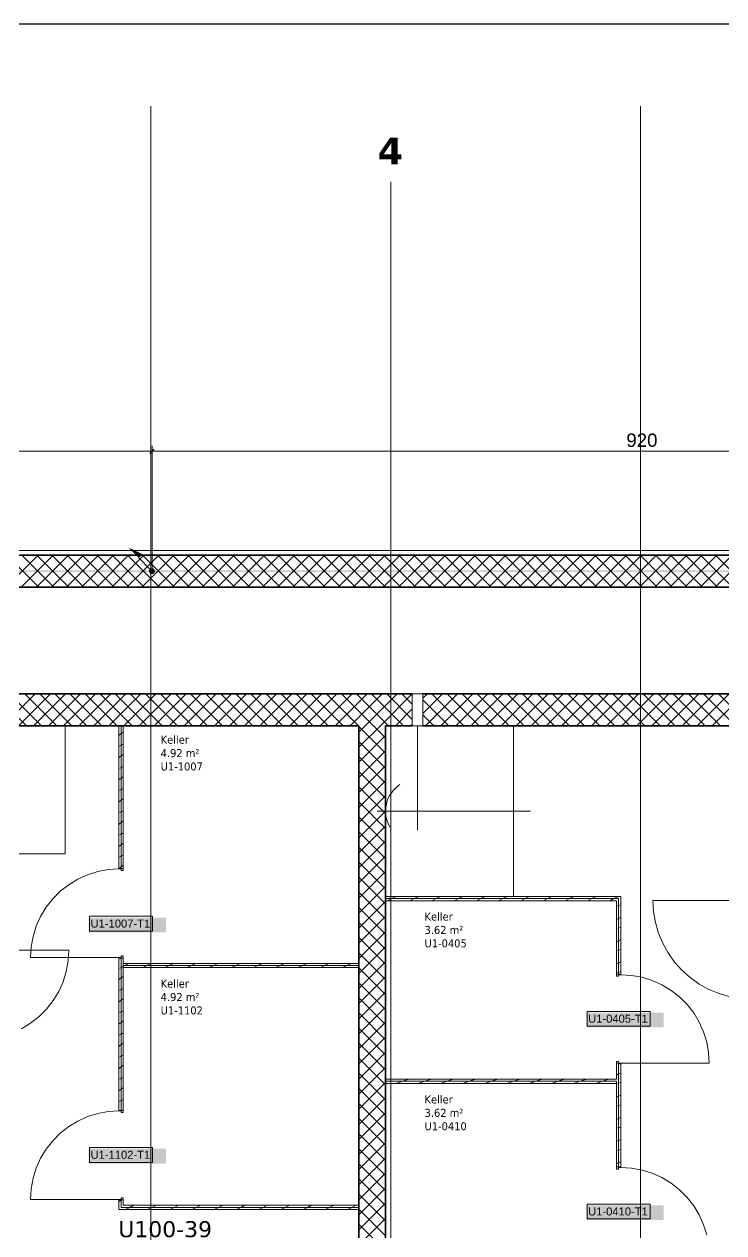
# Model space of a CAD drawing. Extents: x -1132 to 613, y -233 to 616.
# Drawn here: x -927.4 to -796.2, y 388.9 to 615.5 of the extents above; entities that cross this region are included whole.
import ezdxf
from ezdxf.lldxf.tags import DXFTag

# ---------------------------------------------------------------- set-up
doc = ezdxf.new("R2010")
doc.units = 0
doc.layers.get('0').update_dxf_attribs({"lineweight": 13})
for name, color, linetype, lineweight in [('A-AREA-____-IDEN', 7, 'Continuous', 5), ('A-DETL-____-HDLN', 7, '_Verdeckte Linien_', 9), ('A-DETL-GENF-HDLN', 7, '_Verdeckte Linien_', 9), ('A-DOOR-____-IDEN', 7, 'Continuous', 5), ('A-DOOR-FRAM-MCUT', 7, 'Continuous', 9), ('A-DOOR-OPNG-OTLN', 7, 'Continuous', 9), ('A-WALL-____-MCUT', 7, 'Continuous', 35), ('A-WALL-____-PATT', 7, 'Continuous', 35), ('A-WALL-FNSH-MCUT', 7, 'Continuous', 35), ('M-HVAC-DUCT-OTLN', 7, 'Continuous', 9), ('Q-SPCQ-____-HDLN', 7, '_Verdeckte Linien_', 9), ('S-GRID-____-OTLN', 7, 'Continuous', 5)]:
    doc.layers.add(name, color=color, linetype=linetype, lineweight=lineweight)
for name, color, linetype, lineweight, true_color in [('A-DETL-____-OTLN', 5, 'Continuous', 9, 0x0000ff), ('EL01_VVV_Mass Blitzschutz', 3, 'Continuous', 13, 0x00ff00), ('EL01_WAN_Leitung_Potentialausgleich', 1, 'fein_strichliert', 13, 0xff0000), ('S-GRID-____-IDEN', 7, 'Continuous', 9, 0x5555aa)]:
    doc.layers.add(name, color=color, linetype=linetype, lineweight=lineweight, true_color=true_color)
doc.styles.get("Standard").update_dxf_attribs({"font": 'arial.ttf'})
tags = doc.linetypes.add('_Rasterlinie_', pattern=[0.375, 0.2, -0.05, 0.075, -0.05]).pattern_tags.tags
tags[10:11] = [DXFTag(74, 4), DXFTag(75, 0), DXFTag(340, '0'), DXFTag(46, 1.0), DXFTag(50, 0.0), DXFTag(44, 0.0), DXFTag(45, 0.0)]
tags[8:9] = [DXFTag(74, 4), DXFTag(75, 0), DXFTag(340, '0'), DXFTag(46, 1.0), DXFTag(50, 0.0), DXFTag(44, 0.0), DXFTag(45, 0.0)]
tags[6:7] = [DXFTag(74, 4), DXFTag(75, 0), DXFTag(340, '0'), DXFTag(46, 1.0), DXFTag(50, 0.0), DXFTag(44, 0.0), DXFTag(45, 0.0)]
tags[4:5] = [DXFTag(74, 4), DXFTag(75, 0), DXFTag(340, '0'), DXFTag(46, 1.0), DXFTag(50, 0.0), DXFTag(44, 0.0), DXFTag(45, 0.0)]
tags = doc.linetypes.add('_Strichliert - Fein_', pattern=[0.15, 0.1, -0.05]).pattern_tags.tags
tags[6:7] = [DXFTag(74, 4), DXFTag(75, 0), DXFTag(340, '0'), DXFTag(46, 1.0), DXFTag(50, 0.0), DXFTag(44, 0.0), DXFTag(45, 0.0)]
tags[4:5] = [DXFTag(74, 4), DXFTag(75, 0), DXFTag(340, '0'), DXFTag(46, 1.0), DXFTag(50, 0.0), DXFTag(44, 0.0), DXFTag(45, 0.0)]
tags = doc.linetypes.add('_Strichpunkt - Fein_', pattern=[0.2, 0.1, -0.05, 0, -0.05]).pattern_tags.tags
tags[10:11] = [DXFTag(74, 4), DXFTag(75, 0), DXFTag(340, '0'), DXFTag(46, 1.0), DXFTag(50, 0.0), DXFTag(44, 0.0), DXFTag(45, 0.0)]
tags[8:9] = [DXFTag(74, 4), DXFTag(75, 0), DXFTag(340, '0'), DXFTag(46, 1.0), DXFTag(50, 0.0), DXFTag(44, 0.0), DXFTag(45, 0.0)]
tags[6:7] = [DXFTag(74, 4), DXFTag(75, 0), DXFTag(340, '0'), DXFTag(46, 1.0), DXFTag(50, 0.0), DXFTag(44, 0.0), DXFTag(45, 0.0)]
tags[4:5] = [DXFTag(74, 4), DXFTag(75, 0), DXFTag(340, '0'), DXFTag(46, 1.0), DXFTag(50, 0.0), DXFTag(44, 0.0), DXFTag(45, 0.0)]
tags = doc.linetypes.add('_Verdeckte Linien_', pattern=[0.15, 0.1, -0.05]).pattern_tags.tags
tags[6:7] = [DXFTag(74, 4), DXFTag(75, 0), DXFTag(340, '0'), DXFTag(46, 1.0), DXFTag(50, 0.0), DXFTag(44, 0.0), DXFTag(45, 0.0)]
tags[4:5] = [DXFTag(74, 4), DXFTag(75, 0), DXFTag(340, '0'), DXFTag(46, 1.0), DXFTag(50, 0.0), DXFTag(44, 0.0), DXFTag(45, 0.0)]
tags = doc.linetypes.add('fein_strichliert', pattern=[4, 1, -2, 1]).pattern_tags.tags
tags[8:9] = [DXFTag(74, 4), DXFTag(75, 0), DXFTag(340, '0'), DXFTag(46, 0.0), DXFTag(50, 0.0), DXFTag(44, 0.0), DXFTag(45, 0.0)]
tags[6:7] = [DXFTag(74, 4), DXFTag(75, 0), DXFTag(340, '0'), DXFTag(46, 0.0), DXFTag(50, 0.0), DXFTag(44, 0.0), DXFTag(45, 0.0)]
tags[4:5] = [DXFTag(74, 4), DXFTag(75, 0), DXFTag(340, '0'), DXFTag(46, 0.0), DXFTag(50, 0.0), DXFTag(44, 0.0), DXFTag(45, 0.0)]

# ---------------------------------------------------------------- blocks, each defined once
blk = doc.blocks.new('Referenz-A0UJ2EK7XE', base_point=(-1124.08, -162.87))
at = {"layer": 'A-DETL-____-HDLN', "color": 0, "linetype": '_Verdeckte Linien_', "ltscale": 0.13}
for p, q in [((-854.61, 489.98), (-854.61, 483.98)), ((-852.61, 483.98), (-852.61, 489.98))]:
    blk.add_line(p, q, dxfattribs=at)
at = {"layer": 'A-DETL-____-OTLN', "color": 0, "linetype": '_Strichliert - Fein_', "ltscale": 0.13}
blk.add_line((64.01, 516.86), (-1115.8, 516.86), dxfattribs=at)
at = {"layer": 'A-DETL-GENF-HDLN', "color": 0, "linetype": '_Verdeckte Linien_', "ltscale": 0.13}
for p, q in [((-932.71, 483.98), (-919.71, 483.98)), ((-919.71, 483.98), (-919.71, 459.98)), ((-835.61, 483.98), (-859.61, 483.98)), ((-859.61, 483.98), (-859.61, 472.98)), ((-853.61, 464.38), (-853.61, 483.98)), ((-835.61, 451.98), (-835.61, 483.98)), ((-858.53, 471.41), (-858.92, 470.76)), ((-858.06, 472), (-858.53, 471.41)), ((-857.52, 472.52), (-858.06, 472)), ((-856.92, 472.98), (-857.52, 472.52)), ((-859.45, 469.35), (-859.57, 468.61)), ((-859.23, 470.07), (-859.45, 469.35)), ((-858.92, 470.76), (-859.23, 470.07)), ((-861.21, 467.98), (-832.41, 467.98)), ((-859.57, 468.61), (-859.6, 467.85)), ((-859.6, 467.85), (-859.54, 467.1)), ((-859.54, 467.1), (-859.39, 466.37)), ((-859.61, 464.98), (-859.61, 451.98)), ((-859.39, 466.37), (-859.14, 465.65)), ((-859.14, 465.65), (-858.8, 464.98)), ((-919.71, 459.98), (-951.71, 459.98)), ((-859.61, 451.98), (-835.61, 451.98))]:
    blk.add_line(p, q, dxfattribs=at)
at = {"layer": 'A-DOOR-____-IDEN', "color": 0, "linetype": 'Continuous', "ltscale": 0.13}
for p, q in [((-915.13, 448.26), (-903.29, 448.26)), ((-915.13, 445.48), (-915.13, 448.26)), ((-903.29, 448.26), (-903.29, 445.48)), ((-903.29, 445.48), (-915.13, 445.48)), ((-821.83, 430.44), (-809.99, 430.44)), ((-821.83, 427.66), (-821.83, 430.44)), ((-809.99, 430.44), (-809.99, 427.66)), ((-809.99, 427.66), (-821.83, 427.66)), ((-915.13, 404.91), (-903.29, 404.91)), ((-915.13, 402.13), (-915.13, 404.91)), ((-903.29, 404.91), (-903.29, 402.13)), ((-903.29, 402.13), (-915.13, 402.13)), ((-821.83, 394.29), (-809.99, 394.29)), ((-821.83, 391.51), (-821.83, 394.29)), ((-809.99, 394.29), (-809.99, 391.51)), ((-809.99, 391.51), (-821.83, 391.51))]:
    blk.add_line(p, q, dxfattribs=at)
at = {"layer": 'A-DOOR-____-IDEN', "color": 7, "linetype": 'Continuous', "ltscale": 0.13, "true_color": 0xffffff}
for points in [[(-915.3, 445.26), (-900.76, 445.26), (-915.3, 448.02)], [(-900.76, 445.26), (-915.3, 448.02), (-900.76, 448.02)], [(-822, 427.44), (-807.46, 427.44), (-822, 430.2)], [(-807.46, 427.44), (-822, 430.2), (-807.46, 430.2)], [(-915.3, 401.91), (-900.76, 401.91), (-915.3, 404.67)], [(-900.76, 401.91), (-915.3, 404.67), (-900.76, 404.67)], [(-822, 391.29), (-807.46, 391.29), (-822, 394.05)], [(-807.46, 391.29), (-822, 394.05), (-807.46, 394.05)]]:
    blk.add_solid(points, dxfattribs=at)
at = {"layer": 'A-DOOR-FRAM-MCUT', "color": 0, "linetype": 'Continuous', "ltscale": 0.13}
for p, q in [((-909.61, 457.23), (-908.81, 457.23)), ((-909.61, 457.13), (-909.61, 457.23)), ((-909.21, 457.13), (-909.61, 457.13)), ((-909.21, 456.83), (-909.21, 457.13)), ((-908.81, 456.83), (-909.21, 456.83)), ((-908.81, 457.23), (-908.81, 456.83)), ((-909.61, 440.53), (-909.21, 440.53)), ((-909.61, 440.43), (-909.61, 440.53)), ((-908.81, 440.43), (-909.61, 440.43)), ((-909.21, 440.83), (-908.81, 440.83)), ((-909.21, 440.53), (-909.21, 440.83)), ((-908.81, 440.83), (-908.81, 440.43)), ((-815.51, 437.41), (-816.31, 437.41)), ((-816.31, 437.41), (-816.31, 437.01)), ((-815.51, 437.31), (-815.51, 437.41)), ((-816.31, 437.01), (-815.91, 437.01)), ((-815.91, 437.01), (-815.91, 437.31)), ((-815.91, 437.31), (-815.51, 437.31)), ((-815.91, 421.01), (-816.31, 421.01)), ((-816.31, 421.01), (-816.31, 420.61)), ((-816.31, 420.61), (-815.51, 420.61)), ((-815.91, 420.71), (-815.91, 421.01)), ((-815.51, 420.71), (-815.91, 420.71)), ((-815.51, 420.61), (-815.51, 420.71)), ((-909.61, 411.88), (-908.81, 411.88)), ((-909.61, 411.78), (-909.61, 411.88)), ((-909.21, 411.78), (-909.61, 411.78)), ((-909.21, 411.48), (-909.21, 411.78)), ((-908.81, 411.48), (-909.21, 411.48)), ((-908.81, 411.88), (-908.81, 411.48)), ((-815.51, 401.26), (-816.31, 401.26)), ((-816.31, 401.26), (-816.31, 400.86)), ((-815.91, 400.86), (-815.91, 401.16)), ((-815.91, 401.16), (-815.51, 401.16)), ((-815.51, 401.16), (-815.51, 401.26)), ((-816.31, 400.86), (-815.91, 400.86)), ((-909.61, 395.18), (-909.21, 395.18)), ((-909.61, 395.08), (-909.61, 395.18)), ((-908.81, 395.08), (-909.61, 395.08)), ((-909.21, 395.48), (-908.81, 395.48)), ((-909.21, 395.18), (-909.21, 395.48)), ((-908.81, 395.48), (-908.81, 395.08))]:
    blk.add_line(p, q, dxfattribs=at)
at = {"layer": 'A-DOOR-OPNG-OTLN', "color": 0, "linetype": 'Continuous', "ltscale": 0.13}
for p, q in [((-915.49, 456.05), (-917.32, 455.23)), ((-913.58, 456.65), (-915.49, 456.05)), ((-911.61, 457.01), (-913.58, 456.65)), ((-909.61, 457.13), (-911.61, 457.01)), ((-919.04, 454.19), (-920.61, 452.95)), ((-917.32, 455.23), (-919.04, 454.19)), ((-922.03, 451.54), (-923.27, 449.96)), ((-920.61, 452.95), (-922.03, 451.54)), ((-809.47, 451.24), (-809.35, 449.16)), ((-809.47, 451.24), (-790.95, 451.24)), ((-923.27, 449.96), (-924.3, 448.24)), ((-809.35, 449.16), (-809, 447.12)), ((-924.3, 448.24), (-925.13, 446.41)), ((-809, 447.12), (-808.43, 445.12)), ((-925.72, 444.5), (-926.09, 442.53)), ((-925.13, 446.41), (-925.72, 444.5)), ((-808.43, 445.12), (-807.63, 443.2)), ((-926.09, 442.53), (-926.21, 440.53)), ((-807.63, 443.2), (-806.63, 441.39)), ((-935.61, 441.88), (-919.01, 441.88)), ((-909.61, 440.53), (-926.21, 440.53)), ((-919.49, 437.91), (-919.13, 439.88)), ((-919.13, 439.88), (-919.01, 441.88)), ((-806.63, 441.39), (-805.43, 439.69)), ((-805.43, 439.69), (-804.04, 438.14)), ((-920.08, 435.99), (-919.49, 437.91)), ((-804.04, 438.14), (-802.49, 436.76)), ((-920.91, 434.16), (-920.08, 435.99)), ((-813.51, 437.19), (-815.51, 437.31)), ((-811.53, 436.82), (-813.51, 437.19)), ((-809.62, 436.23), (-811.53, 436.82)), ((-807.79, 435.41), (-809.62, 436.23)), ((-806.08, 434.37), (-807.79, 435.41)), ((-802.49, 436.76), (-800.8, 435.56)), ((-800.8, 435.56), (-798.98, 434.55)), ((-921.94, 432.45), (-920.91, 434.16)), ((-804.5, 433.13), (-806.08, 434.37)), ((-803.08, 431.71), (-804.5, 433.13)), ((-798.98, 434.55), (-797.06, 433.76)), ((-797.06, 433.76), (-795.07, 433.18)), ((-924.6, 429.45), (-923.18, 430.87)), ((-923.18, 430.87), (-921.94, 432.45)), ((-801.84, 430.14), (-803.08, 431.71)), ((-926.18, 428.22), (-924.6, 429.45)), ((-800.81, 428.42), (-801.84, 430.14)), ((-799.98, 426.59), (-800.81, 428.42)), ((-927.89, 427.18), (-926.18, 428.22)), ((-799.39, 424.68), (-799.98, 426.59)), ((-799.03, 422.71), (-799.39, 424.68)), ((-798.91, 420.71), (-799.03, 422.71)), ((-815.51, 420.71), (-798.91, 420.71)), ((-915.49, 410.7), (-917.32, 409.88)), ((-913.58, 411.3), (-915.49, 410.7)), ((-911.61, 411.66), (-913.58, 411.3)), ((-909.61, 411.78), (-911.61, 411.66)), ((-919.04, 408.84), (-920.61, 407.6)), ((-917.32, 409.88), (-919.04, 408.84)), ((-922.03, 406.19), (-923.27, 404.61)), ((-920.61, 407.6), (-922.03, 406.19)), ((-923.27, 404.61), (-924.3, 402.89)), ((-924.3, 402.89), (-925.13, 401.06)), ((-813.51, 401.04), (-815.51, 401.16)), ((-925.72, 399.15), (-926.09, 397.18)), ((-925.13, 401.06), (-925.72, 399.15)), ((-811.53, 400.67), (-813.51, 401.04)), ((-809.62, 400.08), (-811.53, 400.67)), ((-807.79, 399.26), (-809.62, 400.08)), ((-806.08, 398.22), (-807.79, 399.26)), ((-926.09, 397.18), (-926.21, 395.18)), ((-804.5, 396.98), (-806.08, 398.22)), ((-803.08, 395.56), (-804.5, 396.98)), ((-909.61, 395.18), (-926.21, 395.18)), ((-801.84, 393.99), (-803.08, 395.56)), ((-800.81, 392.27), (-801.84, 393.99)), ((-799.98, 390.44), (-800.81, 392.27)), ((-799.39, 388.53), (-799.98, 390.44))]:
    blk.add_line(p, q, dxfattribs=at)
at = {"layer": 'A-WALL-____-MCUT', "color": 0, "linetype": 'Continuous', "ltscale": 0.35}
for p, q in [((51.19, 515.98), (-1115.8, 515.98)), ((-1115.8, 509.98), (-789.51, 509.98)), ((-854.61, 489.98), (-1115.8, 489.98)), ((-789.51, 489.98), (-852.61, 489.98)), ((-864.61, 483.98), (-951.71, 483.98)), ((-864.61, 483.98), (-864.61, 393.68)), ((-859.61, 379.08), (-859.61, 483.98)), ((-854.61, 483.98), (-859.61, 483.98)), ((-789.51, 483.98), (-852.61, 483.98)), ((-864.61, 393.68), (-864.61, 379.08))]:
    blk.add_line(p, q, dxfattribs=at)
at = {"layer": 'A-WALL-____-MCUT', "color": 0, "linetype": 'Continuous', "lineweight": 9, "ltscale": 0.13}
for p, q in [((-909.21, 457.23), (-909.21, 483.98)), ((-859.61, 451.58), (-815.91, 451.58)), ((-815.91, 437.41), (-815.91, 451.58)), ((-909.21, 411.88), (-909.21, 440.43)), ((-908.81, 439.43), (-908.81, 439.03)), ((-864.61, 439.03), (-908.81, 439.03)), ((-815.91, 401.26), (-815.91, 420.61)), ((-859.61, 417.32), (-816.31, 417.32)), ((-816.31, 416.92), (-816.31, 417.32)), ((-909.21, 393.68), (-909.21, 395.08)), ((-864.61, 393.68), (-909.21, 393.68))]:
    blk.add_line(p, q, dxfattribs=at)
at = {"layer": 'A-WALL-____-PATT', "color": 0, "linetype": 'Continuous', "lineweight": 9, "ltscale": 0.13}
for p, q in [((-930.76, 509.98), (-924.76, 515.98)), ((-924.66, 509.98), (-930.66, 515.98)), ((-927.93, 509.98), (-921.93, 515.98)), ((-921.83, 509.98), (-927.83, 515.98)), ((-925.1, 509.98), (-919.1, 515.98)), ((-919, 509.98), (-925, 515.98)), ((-922.27, 509.98), (-916.27, 515.98)), ((-916.17, 509.98), (-922.17, 515.98)), ((-919.45, 509.98), (-913.45, 515.98)), ((-913.34, 509.98), (-919.34, 515.98)), ((-916.62, 509.98), (-910.62, 515.98)), ((-910.51, 509.98), (-916.51, 515.98)), ((-913.79, 509.98), (-907.79, 515.98)), ((-907.69, 509.98), (-913.69, 515.98)), ((-910.96, 509.98), (-904.96, 515.98)), ((-904.86, 509.98), (-910.86, 515.98)), ((-908.13, 509.98), (-902.13, 515.98)), ((-902.03, 509.98), (-908.03, 515.98)), ((-905.3, 509.98), (-899.3, 515.98)), ((-899.2, 509.98), (-905.2, 515.98)), ((-902.47, 509.98), (-896.47, 515.98)), ((-896.37, 509.98), (-902.37, 515.98)), ((-899.65, 509.98), (-893.65, 515.98)), ((-893.54, 509.98), (-899.54, 515.98)), ((-896.82, 509.98), (-890.82, 515.98)), ((-890.72, 509.98), (-896.72, 515.98)), ((-893.99, 509.98), (-887.99, 515.98)), ((-887.89, 509.98), (-893.89, 515.98)), ((-891.16, 509.98), (-885.16, 515.98)), ((-885.06, 509.98), (-891.06, 515.98)), ((-888.33, 509.98), (-882.33, 515.98)), ((-882.23, 509.98), (-888.23, 515.98)), ((-885.5, 509.98), (-879.5, 515.98)), ((-879.4, 509.98), (-885.4, 515.98)), ((-882.68, 509.98), (-876.68, 515.98)), ((-876.57, 509.98), (-882.57, 515.98)), ((-879.85, 509.98), (-873.85, 515.98)), ((-873.74, 509.98), (-879.74, 515.98)), ((-877.02, 509.98), (-871.02, 515.98)), ((-870.92, 509.98), (-876.92, 515.98)), ((-874.19, 509.98), (-868.19, 515.98)), ((-868.09, 509.98), (-874.09, 515.98)), ((-871.36, 509.98), (-865.36, 515.98)), ((-865.26, 509.98), (-871.26, 515.98)), ((-868.53, 509.98), (-862.53, 515.98)), ((-862.43, 509.98), (-868.43, 515.98)), ((-865.71, 509.98), (-859.71, 515.98)), ((-859.6, 509.98), (-865.6, 515.98)), ((-862.88, 509.98), (-856.88, 515.98)), ((-856.77, 509.98), (-862.77, 515.98)), ((-860.05, 509.98), (-854.05, 515.98)), ((-853.95, 509.98), (-859.95, 515.98)), ((-857.22, 509.98), (-851.22, 515.98)), ((-851.12, 509.98), (-857.12, 515.98)), ((-854.39, 509.98), (-848.39, 515.98)), ((-848.29, 509.98), (-854.29, 515.98)), ((-851.56, 509.98), (-845.56, 515.98)), ((-845.46, 509.98), (-851.46, 515.98)), ((-848.73, 509.98), (-842.73, 515.98)), ((-842.63, 509.98), (-848.63, 515.98)), ((-845.91, 509.98), (-839.91, 515.98)), ((-839.8, 509.98), (-845.8, 515.98)), ((-843.08, 509.98), (-837.08, 515.98)), ((-836.98, 509.98), (-842.98, 515.98)), ((-840.25, 509.98), (-834.25, 515.98)), ((-834.15, 509.98), (-840.15, 515.98)), ((-837.42, 509.98), (-831.42, 515.98)), ((-831.32, 509.98), (-837.32, 515.98)), ((-834.59, 509.98), (-828.59, 515.98)), ((-828.49, 509.98), (-834.49, 515.98)), ((-831.76, 509.98), (-825.76, 515.98)), ((-825.66, 509.98), (-831.66, 515.98)), ((-828.94, 509.98), (-822.94, 515.98)), ((-822.83, 509.98), (-828.83, 515.98)), ((-826.11, 509.98), (-820.11, 515.98)), ((-820, 509.98), (-826, 515.98)), ((-823.28, 509.98), (-817.28, 515.98)), ((-817.18, 509.98), (-823.18, 515.98)), ((-820.45, 509.98), (-814.45, 515.98)), ((-814.35, 509.98), (-820.35, 515.98)), ((-817.62, 509.98), (-811.62, 515.98)), ((-811.52, 509.98), (-817.52, 515.98)), ((-814.79, 509.98), (-808.79, 515.98)), ((-808.69, 509.98), (-814.69, 515.98)), ((-811.97, 509.98), (-805.97, 515.98)), ((-805.86, 509.98), (-811.86, 515.98)), ((-809.14, 509.98), (-803.14, 515.98)), ((-803.03, 509.98), (-809.03, 515.98)), ((-806.31, 509.98), (-800.31, 515.98)), ((-800.21, 509.98), (-806.21, 515.98)), ((-803.48, 509.98), (-797.48, 515.98)), ((-797.38, 509.98), (-803.38, 515.98)), ((-800.65, 509.98), (-794.65, 515.98)), ((-794.55, 509.98), (-800.55, 515.98)), ((-797.82, 509.98), (-791.82, 515.98)), ((-791.72, 509.98), (-797.72, 515.98)), ((-926.94, 483.98), (-932.94, 489.98)), ((-931.3, 483.98), (-925.3, 489.98)), ((-924.11, 483.98), (-930.11, 489.98)), ((-928.47, 483.98), (-922.47, 489.98)), ((-921.28, 483.98), (-927.28, 489.98)), ((-925.65, 483.98), (-919.65, 489.98)), ((-918.46, 483.98), (-924.46, 489.98)), ((-922.82, 483.98), (-916.82, 489.98)), ((-915.63, 483.98), (-921.63, 489.98)), ((-919.99, 483.98), (-913.99, 489.98)), ((-912.8, 483.98), (-918.8, 489.98)), ((-917.16, 483.98), (-911.16, 489.98)), ((-909.97, 483.98), (-915.97, 489.98)), ((-914.33, 483.98), (-908.33, 489.98)), ((-907.14, 483.98), (-913.14, 489.98)), ((-911.5, 483.98), (-905.5, 489.98)), ((-904.31, 483.98), (-910.31, 489.98)), ((-908.68, 483.98), (-902.68, 489.98)), ((-901.49, 483.98), (-907.49, 489.98)), ((-905.85, 483.98), (-899.85, 489.98)), ((-898.66, 483.98), (-904.66, 489.98)), ((-903.02, 483.98), (-897.02, 489.98)), ((-895.83, 483.98), (-901.83, 489.98)), ((-900.19, 483.98), (-894.19, 489.98)), ((-893, 483.98), (-899, 489.98)), ((-897.36, 483.98), (-891.36, 489.98)), ((-890.17, 483.98), (-896.17, 489.98)), ((-894.53, 483.98), (-888.53, 489.98)), ((-887.34, 483.98), (-893.34, 489.98)), ((-891.71, 483.98), (-885.71, 489.98)), ((-884.51, 483.98), (-890.51, 489.98)), ((-888.88, 483.98), (-882.88, 489.98)), ((-881.69, 483.98), (-887.69, 489.98)), ((-886.05, 483.98), (-880.05, 489.98)), ((-878.86, 483.98), (-884.86, 489.98)), ((-883.22, 483.98), (-877.22, 489.98)), ((-876.03, 483.98), (-882.03, 489.98)), ((-880.39, 483.98), (-874.39, 489.98)), ((-873.2, 483.98), (-879.2, 489.98)), ((-877.56, 483.98), (-871.56, 489.98)), ((-870.37, 483.98), (-876.37, 489.98)), ((-874.73, 483.98), (-868.73, 489.98)), ((-867.54, 483.98), (-873.54, 489.98)), ((-871.91, 483.98), (-865.91, 489.98)), ((-864.72, 483.98), (-870.72, 489.98)), ((-869.08, 483.98), (-863.08, 489.98)), ((-861.89, 483.98), (-867.89, 489.98)), ((-866.25, 483.98), (-860.25, 489.98)), ((-859.06, 483.98), (-865.06, 489.98)), ((-863.42, 483.98), (-857.42, 489.98)), ((-856.23, 483.98), (-862.23, 489.98)), ((-860.59, 483.98), (-854.61, 489.96)), ((-854.61, 485.18), (-859.4, 489.98)), ((-854.61, 488.01), (-856.57, 489.98)), ((-852.61, 489.14), (-851.76, 489.98)), ((-852.61, 486.31), (-848.94, 489.98)), ((-852.11, 483.98), (-846.11, 489.98)), ((-844.92, 483.98), (-850.92, 489.98)), ((-849.28, 483.98), (-843.28, 489.98)), ((-842.09, 483.98), (-848.09, 489.98)), ((-846.45, 483.98), (-840.45, 489.98)), ((-839.26, 483.98), (-845.26, 489.98)), ((-843.62, 483.98), (-837.62, 489.98)), ((-836.43, 483.98), (-842.43, 489.98)), ((-840.79, 483.98), (-834.79, 489.98)), ((-833.6, 483.98), (-839.6, 489.98)), ((-837.97, 483.98), (-831.97, 489.98)), ((-830.77, 483.98), (-836.77, 489.98)), ((-835.14, 483.98), (-829.14, 489.98)), ((-827.95, 483.98), (-833.95, 489.98)), ((-832.31, 483.98), (-826.31, 489.98)), ((-825.12, 483.98), (-831.12, 489.98)), ((-829.48, 483.98), (-823.48, 489.98)), ((-822.29, 483.98), (-828.29, 489.98)), ((-826.65, 483.98), (-820.65, 489.98)), ((-819.46, 483.98), (-825.46, 489.98)), ((-823.82, 483.98), (-817.82, 489.98)), ((-816.63, 483.98), (-822.63, 489.98)), ((-820.99, 483.98), (-814.99, 489.98)), ((-813.8, 483.98), (-819.8, 489.98)), ((-818.17, 483.98), (-812.17, 489.98)), ((-810.98, 483.98), (-816.98, 489.98)), ((-815.34, 483.98), (-809.34, 489.98)), ((-808.15, 483.98), (-814.15, 489.98)), ((-812.51, 483.98), (-806.51, 489.98)), ((-805.32, 483.98), (-811.32, 489.98)), ((-809.68, 483.98), (-803.68, 489.98)), ((-802.49, 483.98), (-808.49, 489.98)), ((-806.85, 483.98), (-800.85, 489.98)), ((-799.66, 483.98), (-805.66, 489.98)), ((-804.02, 483.98), (-798.02, 489.98)), ((-796.83, 483.98), (-802.83, 489.98)), ((-801.2, 483.98), (-795.2, 489.98)), ((-794, 483.98), (-800, 489.98)), ((-798.37, 483.98), (-792.37, 489.98)), ((-791.18, 483.98), (-797.18, 489.98)), ((-847.74, 483.98), (-852.61, 488.84)), ((-857.76, 483.98), (-854.61, 487.14)), ((-850.57, 483.98), (-852.61, 486.01)), ((-908.81, 482.81), (-909.21, 482.51)), ((-864.61, 482.79), (-863.42, 483.98)), ((-864.61, 479.96), (-860.59, 483.98)), ((-859.61, 478.87), (-864.61, 483.87)), ((-859.61, 481.7), (-861.89, 483.98)), ((-854.94, 483.98), (-854.61, 484.31)), ((-909.46, 482.29), (-909.61, 482.22)), ((-909.21, 482.51), (-909.6, 482.22)), ((-908.81, 480.54), (-909.21, 480.34)), ((-864.61, 477.14), (-859.61, 482.14)), ((-859.61, 476.04), (-864.61, 481.04)), ((-909.54, 480.15), (-909.61, 480.12)), ((-909.21, 478.35), (-909.6, 478.05)), ((-909.21, 480.34), (-909.46, 480.21)), ((-908.81, 478.65), (-909.21, 478.35)), ((-864.61, 474.31), (-859.61, 479.31)), ((-859.61, 473.21), (-864.61, 478.21)), ((-909.46, 478.13), (-909.61, 478.06)), ((-909.54, 475.98), (-909.61, 475.96)), ((-909.21, 476.17), (-909.46, 476.04)), ((-908.81, 476.37), (-909.21, 476.17)), ((-864.61, 471.48), (-859.61, 476.48)), ((-909.46, 473.96), (-909.61, 473.89)), ((-909.21, 474.18), (-909.6, 473.89)), ((-908.81, 474.48), (-909.21, 474.18)), ((-859.61, 470.38), (-864.61, 475.38)), ((-864.61, 468.65), (-859.61, 473.65)), ((-909.54, 471.82), (-909.61, 471.8)), ((-909.21, 472.01), (-909.46, 471.88)), ((-908.81, 472.21), (-909.21, 472.01)), ((-859.61, 467.56), (-864.61, 472.56)), ((-909.46, 469.8), (-909.61, 469.73)), ((-909.21, 470.02), (-909.6, 469.72)), ((-908.81, 470.32), (-909.21, 470.02)), ((-864.61, 465.82), (-859.61, 470.82)), ((-859.61, 464.73), (-864.61, 469.73)), ((-909.54, 467.65), (-909.61, 467.63)), ((-909.21, 467.84), (-909.47, 467.71)), ((-908.81, 468.04), (-909.21, 467.84)), ((-864.61, 462.99), (-859.61, 467.99)), ((-859.61, 461.9), (-864.61, 466.9)), ((-909.47, 465.63), (-909.61, 465.56)), ((-909.21, 465.85), (-909.6, 465.56)), ((-908.81, 466.15), (-909.21, 465.85)), ((-864.61, 460.17), (-859.61, 465.17)), ((-909.54, 463.49), (-909.61, 463.47)), ((-909.21, 463.68), (-909.47, 463.55)), ((-908.81, 463.88), (-909.21, 463.68)), ((-859.61, 459.07), (-864.61, 464.07)), ((-864.61, 457.34), (-859.61, 462.34)), ((-909.47, 461.47), (-909.61, 461.4)), ((-909.21, 461.69), (-909.6, 461.39)), ((-908.81, 461.99), (-909.21, 461.69)), ((-859.61, 456.24), (-864.61, 461.24)), ((-909.54, 459.32), (-909.61, 459.3)), ((-909.21, 459.51), (-909.47, 459.38)), ((-908.81, 459.71), (-909.21, 459.51)), ((-908.81, 457.82), (-909.21, 457.52)), ((-864.61, 454.51), (-859.61, 459.51)), ((-859.61, 453.41), (-864.61, 458.41)), ((-909.47, 457.3), (-909.61, 457.23)), ((-909.21, 457.52), (-909.6, 457.23)), ((-864.61, 451.68), (-859.61, 456.68)), ((-859.61, 450.58), (-864.61, 455.58)), ((-864.61, 448.85), (-859.61, 453.85)), ((-859.61, 447.76), (-864.61, 452.76)), ((-864.61, 446.02), (-859.61, 451.02)), ((-858.44, 451.58), (-859.24, 451.18)), ((-857.64, 451.98), (-858.44, 451.58)), ((-854.27, 451.58), (-855.07, 451.18)), ((-853.47, 451.98), (-854.27, 451.58)), ((-850.11, 451.58), (-850.91, 451.18)), ((-849.31, 451.98), (-850.11, 451.58)), ((-845.94, 451.58), (-846.74, 451.18)), ((-845.14, 451.98), (-845.94, 451.58)), ((-841.78, 451.58), (-842.58, 451.18)), ((-840.98, 451.98), (-841.78, 451.58)), ((-837.61, 451.58), (-838.41, 451.18)), ((-836.81, 451.98), (-837.61, 451.58)), ((-833.45, 451.58), (-834.25, 451.18)), ((-832.65, 451.98), (-833.45, 451.58)), ((-829.28, 451.58), (-830.08, 451.18)), ((-828.48, 451.98), (-829.28, 451.58)), ((-825.12, 451.58), (-825.92, 451.18)), ((-824.32, 451.98), (-825.12, 451.58)), ((-820.95, 451.58), (-821.75, 451.18)), ((-820.15, 451.98), (-820.95, 451.58)), ((-816.79, 451.58), (-817.59, 451.18)), ((-815.99, 451.98), (-816.79, 451.58)), ((-859.61, 444.93), (-864.61, 449.93)), ((-816.3, 450.15), (-816.31, 450.15)), ((-815.91, 450.28), (-816.24, 450.16)), ((-815.51, 450.41), (-815.91, 450.28)), ((-864.61, 443.2), (-859.61, 448.2)), ((-859.61, 442.1), (-864.61, 447.1)), ((-815.91, 447.86), (-816.31, 447.66)), ((-815.51, 448.06), (-815.91, 447.86)), ((-864.61, 440.37), (-859.61, 445.37)), ((-859.61, 439.27), (-864.61, 444.27)), ((-816.3, 445.99), (-816.31, 445.98)), ((-815.91, 446.11), (-816.24, 446)), ((-815.51, 446.24), (-815.91, 446.11)), ((-864.61, 437.54), (-859.61, 442.54)), ((-815.91, 443.69), (-816.31, 443.49)), ((-815.91, 441.95), (-816.24, 441.84)), ((-815.51, 443.89), (-815.91, 443.69)), ((-815.51, 442.08), (-815.91, 441.95)), ((-859.61, 436.44), (-864.61, 441.44)), ((-864.61, 434.71), (-859.61, 439.71)), ((-816.3, 441.82), (-816.31, 441.82)), ((-815.51, 439.73), (-815.91, 439.53)), ((-909.54, 438.5), (-909.61, 438.48)), ((-909.21, 438.69), (-909.47, 438.56)), ((-908.81, 438.89), (-909.21, 438.69)), ((-908.53, 439.03), (-908.81, 438.89)), ((-907.73, 439.43), (-908.53, 439.03)), ((-904.36, 439.03), (-905.16, 438.63)), ((-903.56, 439.43), (-904.36, 439.03)), ((-900.2, 439.03), (-901, 438.63)), ((-899.4, 439.43), (-900.2, 439.03)), ((-896.03, 439.03), (-896.83, 438.63)), ((-895.23, 439.43), (-896.03, 439.03)), ((-891.87, 439.03), (-892.67, 438.63)), ((-891.07, 439.43), (-891.87, 439.03)), ((-887.7, 439.03), (-888.5, 438.63)), ((-886.9, 439.43), (-887.7, 439.03)), ((-883.54, 439.03), (-884.34, 438.63)), ((-882.74, 439.43), (-883.54, 439.03)), ((-879.37, 439.03), (-880.17, 438.63)), ((-878.57, 439.43), (-879.37, 439.03)), ((-875.21, 439.03), (-876.01, 438.63)), ((-874.41, 439.43), (-875.21, 439.03)), ((-871.04, 439.03), (-871.84, 438.63)), ((-870.24, 439.43), (-871.04, 439.03)), ((-866.88, 439.03), (-867.68, 438.63)), ((-866.08, 439.43), (-866.88, 439.03)), ((-859.61, 433.61), (-864.61, 438.61)), ((-815.91, 439.53), (-816.31, 439.33)), ((-816.3, 437.66), (-816.31, 437.65)), ((-815.91, 437.78), (-816.24, 437.67)), ((-815.51, 437.91), (-815.91, 437.78)), ((-909.47, 436.48), (-909.61, 436.41)), ((-909.21, 436.7), (-909.6, 436.4)), ((-908.81, 437), (-909.21, 436.7)), ((-864.61, 431.88), (-859.61, 436.88)), ((-859.61, 430.79), (-864.61, 435.79)), ((-909.54, 434.34), (-909.61, 434.31)), ((-909.21, 434.52), (-909.47, 434.39)), ((-908.81, 434.72), (-909.21, 434.52)), ((-864.61, 429.05), (-859.61, 434.05)), ((-859.61, 427.96), (-864.61, 432.96)), ((-909.47, 432.31), (-909.61, 432.24)), ((-909.21, 432.53), (-909.6, 432.24)), ((-908.81, 432.83), (-909.21, 432.53)), ((-864.61, 426.22), (-859.61, 431.22)), ((-909.54, 430.17), (-909.61, 430.15)), ((-909.21, 428.37), (-909.6, 428.07)), ((-909.21, 430.36), (-909.47, 430.23)), ((-908.81, 430.56), (-909.21, 430.36)), ((-908.81, 428.67), (-909.21, 428.37)), ((-859.61, 425.13), (-864.61, 430.13)), ((-864.61, 423.4), (-859.61, 428.4)), ((-909.47, 428.15), (-909.61, 428.08)), ((-909.21, 426.19), (-909.47, 426.06)), ((-908.81, 426.39), (-909.21, 426.19)), ((-859.61, 422.3), (-864.61, 427.3)), ((-909.54, 426.01), (-909.61, 425.98)), ((-909.47, 423.98), (-909.61, 423.91)), ((-909.21, 424.2), (-909.6, 423.91)), ((-908.81, 424.5), (-909.21, 424.2)), ((-864.61, 420.57), (-859.61, 425.57)), ((-859.61, 419.47), (-864.61, 424.47)), ((-909.54, 421.84), (-909.61, 421.82)), ((-909.21, 422.03), (-909.47, 421.9)), ((-908.81, 422.23), (-909.21, 422.03)), ((-864.61, 417.74), (-859.61, 422.74)), ((-859.61, 416.64), (-864.61, 421.64)), ((-909.47, 419.82), (-909.61, 419.75)), ((-909.21, 420.04), (-909.6, 419.75)), ((-908.81, 420.34), (-909.21, 420.04)), ((-864.61, 414.91), (-859.61, 419.91)), ((-909.54, 417.68), (-909.61, 417.65)), ((-909.21, 417.86), (-909.47, 417.73)), ((-908.81, 418.06), (-909.21, 417.86)), ((-859.61, 413.82), (-864.61, 418.82)), ((-864.61, 412.08), (-859.61, 417.08)), ((-859.55, 417.68), (-859.61, 417.66)), ((-856.47, 417.32), (-857.67, 416.92)), ((-855.39, 417.68), (-856.47, 417.32)), ((-852.31, 417.32), (-853.51, 416.92)), ((-851.22, 417.68), (-852.31, 417.32)), ((-848.14, 417.32), (-849.34, 416.92)), ((-847.06, 417.68), (-848.14, 417.32)), ((-843.98, 417.32), (-845.18, 416.92)), ((-842.89, 417.68), (-843.98, 417.32)), ((-839.82, 417.32), (-841.02, 416.92)), ((-838.73, 417.68), (-839.82, 417.32)), ((-835.65, 417.32), (-836.85, 416.92)), ((-834.56, 417.68), (-835.65, 417.32)), ((-831.49, 417.32), (-832.69, 416.92)), ((-830.4, 417.68), (-831.49, 417.32)), ((-827.32, 417.32), (-828.52, 416.92)), ((-826.23, 417.68), (-827.32, 417.32)), ((-823.16, 417.32), (-824.36, 416.92)), ((-822.07, 417.68), (-823.16, 417.32)), ((-818.99, 417.32), (-820.19, 416.92)), ((-817.9, 417.68), (-818.99, 417.32)), ((-815.91, 418.7), (-816.31, 418.5)), ((-815.51, 418.9), (-815.91, 418.7)), ((-815.51, 417.09), (-815.91, 416.96)), ((-909.47, 415.65), (-909.61, 415.58)), ((-909.21, 415.87), (-909.6, 415.58)), ((-908.81, 416.17), (-909.21, 415.87)), ((-859.61, 410.99), (-864.61, 415.99)), ((-816.29, 416.84), (-816.31, 416.83)), ((-815.91, 416.96), (-816.24, 416.85)), ((-815.51, 414.74), (-815.91, 414.54)), ((-909.54, 413.51), (-909.61, 413.49)), ((-909.21, 413.7), (-909.47, 413.57)), ((-908.81, 413.9), (-909.21, 413.7)), ((-864.61, 409.25), (-859.61, 414.25)), ((-859.61, 408.16), (-864.61, 413.16)), ((-815.91, 414.54), (-816.31, 414.34)), ((-816.29, 412.67), (-816.31, 412.66)), ((-815.91, 412.79), (-816.24, 412.68)), ((-815.51, 412.93), (-815.91, 412.79)), ((-908.81, 412.01), (-908.98, 411.88)), ((-864.61, 406.43), (-859.61, 411.43)), ((-859.61, 405.33), (-864.61, 410.33)), ((-815.91, 410.37), (-816.31, 410.17)), ((-815.51, 410.57), (-815.91, 410.37)), ((-864.61, 403.6), (-859.61, 408.6)), ((-816.29, 408.51), (-816.31, 408.5)), ((-815.91, 408.63), (-816.24, 408.52)), ((-815.51, 408.76), (-815.91, 408.63)), ((-859.61, 402.5), (-864.61, 407.5)), ((-864.61, 400.77), (-859.61, 405.77)), ((-815.91, 406.21), (-816.31, 406.01)), ((-815.51, 406.41), (-815.91, 406.21)), ((-859.61, 399.67), (-864.61, 404.67)), ((-816.29, 404.34), (-816.31, 404.33)), ((-815.91, 404.46), (-816.24, 404.35)), ((-815.51, 404.6), (-815.91, 404.46)), ((-864.61, 397.94), (-859.61, 402.94)), ((-859.61, 396.84), (-864.61, 401.84)), ((-815.91, 402.04), (-816.31, 401.84)), ((-815.51, 402.24), (-815.91, 402.04)), ((-864.61, 395.11), (-859.61, 400.11)), ((-859.61, 394.02), (-864.61, 399.02)), ((-864.61, 392.28), (-859.61, 397.28)), ((-909.47, 394.83), (-909.61, 394.76)), ((-909.21, 395.05), (-909.59, 394.76)), ((-909.17, 395.08), (-909.21, 395.05)), ((-859.61, 391.19), (-864.61, 396.19)), ((-864.61, 389.46), (-859.61, 394.46)), ((-907.6, 393.68), (-908.4, 393.28)), ((-906.8, 394.08), (-907.6, 393.68)), ((-903.44, 393.68), (-904.24, 393.28)), ((-902.64, 394.08), (-903.44, 393.68)), ((-899.27, 393.68), (-900.07, 393.28)), ((-898.47, 394.08), (-899.27, 393.68)), ((-895.11, 393.68), (-895.91, 393.28)), ((-894.31, 394.08), (-895.11, 393.68)), ((-890.94, 393.68), (-891.74, 393.28)), ((-890.14, 394.08), (-890.94, 393.68)), ((-886.78, 393.68), (-887.58, 393.28)), ((-885.98, 394.08), (-886.78, 393.68)), ((-882.61, 393.68), (-883.41, 393.28)), ((-881.81, 394.08), (-882.61, 393.68)), ((-878.45, 393.68), (-879.25, 393.28)), ((-877.65, 394.08), (-878.45, 393.68)), ((-874.28, 393.68), (-875.08, 393.28)), ((-873.48, 394.08), (-874.28, 393.68)), ((-870.12, 393.68), (-870.92, 393.28)), ((-869.32, 394.08), (-870.12, 393.68)), ((-865.95, 393.68), (-866.75, 393.28)), ((-865.15, 394.08), (-865.95, 393.68)), ((-859.61, 388.36), (-864.61, 393.36)), ((-864.61, 386.63), (-859.61, 391.63)), ((-859.61, 385.53), (-864.61, 390.53))]:
    blk.add_line(p, q, dxfattribs=at)
at = {"layer": 'A-WALL-FNSH-MCUT', "color": 0, "linetype": 'Continuous', "lineweight": 9, "ltscale": 0.13}
for p, q in [((-909.61, 483.98), (-909.61, 457.23)), ((-908.81, 457.23), (-908.81, 483.98)), ((-909.61, 457.23), (-908.81, 457.23)), ((-815.51, 451.98), (-859.61, 451.98)), ((-859.61, 451.18), (-816.31, 451.18)), ((-816.31, 451.18), (-816.31, 437.41)), ((-815.51, 437.41), (-815.51, 451.98)), ((-909.61, 440.43), (-909.61, 411.88)), ((-908.81, 440.43), (-909.61, 440.43)), ((-908.81, 439.43), (-908.81, 440.43)), ((-864.61, 439.43), (-908.81, 439.43)), ((-908.81, 411.88), (-908.81, 438.63)), ((-908.81, 438.63), (-864.61, 438.63)), ((-816.31, 437.41), (-815.51, 437.41)), ((-816.31, 420.61), (-816.31, 417.72)), ((-815.51, 420.61), (-816.31, 420.61)), ((-815.51, 401.26), (-815.51, 420.61)), ((-816.31, 417.72), (-859.61, 417.72)), ((-859.61, 416.92), (-816.31, 416.92)), ((-816.31, 416.92), (-816.31, 401.26)), ((-909.61, 411.88), (-908.81, 411.88)), ((-816.31, 401.26), (-815.51, 401.26)), ((-909.61, 395.08), (-909.61, 393.28)), ((-908.81, 395.08), (-909.61, 395.08)), ((-908.81, 394.08), (-908.81, 395.08)), ((-909.61, 393.28), (-864.61, 393.28)), ((-864.61, 394.08), (-908.81, 394.08))]:
    blk.add_line(p, q, dxfattribs=at)
at = {"layer": 'M-HVAC-DUCT-OTLN', "color": 0, "linetype": '_Strichpunkt - Fein_', "ltscale": 0.13}
for p, q in [((-852.61, 489.98), (-854.61, 489.98)), ((-854.61, 483.98), (-852.61, 483.98))]:
    blk.add_line(p, q, dxfattribs=at)
at = {"layer": 'Q-SPCQ-____-HDLN', "color": 0, "linetype": '_Verdeckte Linien_', "ltscale": 0.13}
blk.add_line((-859.61, 467.98), (-835.61, 467.98), dxfattribs=at)
at = {"layer": 'S-GRID-____-OTLN', "color": 0, "linetype": '_Rasterlinie_', "ltscale": 0.13}
for p, q in [((-903.61, 600.16), (-903.61, 199.37)), ((-811.81, 600.16), (-811.81, 199.37)), ((-858.61, -159.1), (-858.61, 585.98))]:
    blk.add_line(p, q, dxfattribs=at)
at = {"layer": 'A-AREA-____-IDEN', "color": 0, "linetype": 'Continuous', "ltscale": 0.13, "attachment_point": 1}
for s, insert, char_height in [('{\\W0.9;\\fVerdana;Keller}', (-901.79, 482.12), 1.5), ('{\\W0.9;\\fVerdana;4.92 m²}', (-901.79, 479.61), 1.5), ('{\\W0.9;\\fVerdana;U1-1007}', (-901.79, 477.1), 1.5), ('{\\W0.9;\\fVerdana;Keller}', (-852.31, 448.96), 1.5), ('{\\W0.9;\\fVerdana;3.62 m²}', (-852.31, 446.45), 1.5), ('{\\W0.9;\\fVerdana;U1-0405}', (-852.31, 443.94), 1.5), ('{\\W0.9;\\fVerdana;Keller}', (-901.79, 436.39), 1.5), ('{\\W0.9;\\fVerdana;4.92 m²}', (-901.79, 433.87), 1.5), ('{\\W0.9;\\fVerdana;U1-1102}', (-901.79, 431.36), 1.5), ('{\\W0.9;\\fVerdana;Keller}', (-852.31, 414.67), 1.5), ('{\\W0.9;\\fVerdana;3.62 m²}', (-852.31, 412.16), 1.5), ('{\\W0.9;\\fVerdana;U1-0410}', (-852.31, 409.65), 1.5), ('{\\fVerdana;U100-39}', (-909.74, 391.1), 3)]:
    blk.add_mtext(s, dxfattribs=dict(at, insert=insert, char_height=char_height))
at = {"layer": 'A-DOOR-____-IDEN', "color": 0, "linetype": 'Continuous', "ltscale": 0.13, "char_height": 1.5, "attachment_point": 1}
for s, insert in [('{\\fArial;U1-1007-T1}', (-914.93, 447.65)), ('{\\fArial;U1-0405-T1}', (-821.63, 429.82)), ('{\\fArial;U1-1102-T1}', (-914.93, 404.3)), ('{\\fArial;U1-0410-T1}', (-821.63, 393.67))]:
    blk.add_mtext(s, dxfattribs=dict(at, insert=insert))
at = {"layer": 'S-GRID-____-IDEN', "color": 0, "linetype": 'Continuous', "lineweight": 5, "ltscale": 0.13, "insert": (-861.09, 594.27), "char_height": 5, "attachment_point": 1}
blk.add_mtext('{\\fVerdana|b1|i0;4}', dxfattribs=at)
blk = doc.blocks.new('Maß-A0UJ2EPFXE', base_point=(-976.62, 512.98))
at = {"color": 0, "lineweight": -2}
for p, q in [((-975.79, 535.86), (-976.62, 535.03)), ((-976.2, 536.45), (-976.2, 512.98)), ((-976.2, 535.45), (-903.41, 535.45)), ((-903, 535.86), (-903.83, 535.03)), ((-903.41, 536.45), (-903.41, 512.98))]:
    blk.add_line(p, q, dxfattribs=at)
at = {"color": 0, "lineweight": -2, "insert": (-942.56, 538.78), "char_height": 2.5, "attachment_point": 1}
blk.add_mtext('{\\fArial;350}', dxfattribs=at)
blk = doc.blocks.new('Polylinie-A0UJ2EQ9XE', base_point=(-1861.48, -463.72))
at = {"color": 0, "linetype": 'ByBlock', "lineweight": -2, "ltscale": 0.13}
for points in [[(-1115.8, 512.83), (48.05, 512.83), (-1115.8, 513.13)], [(48.05, 512.83), (-1115.8, 513.13), (48.35, 513.13)]]:
    blk.add_solid(points, dxfattribs=at)
blk = doc.blocks.new('Maß-A0UJ2ER3XE', base_point=(-903.83, 512.98))
at = {"color": 0, "lineweight": -2}
for p, q in [((-903, 535.86), (-903.83, 535.03)), ((-903.41, 536.45), (-903.41, 512.98)), ((-903.41, 535.45), (-720, 535.45)), ((-719.59, 535.86), (-720.42, 535.03)), ((-720, 536.45), (-720, 512.98))]:
    blk.add_line(p, q, dxfattribs=at)
at = {"color": 0, "lineweight": -2, "insert": (-814.46, 538.78), "char_height": 2.5, "attachment_point": 1}
blk.add_mtext('{\\fArial;920}', dxfattribs=at)
blk = doc.blocks.new('Steigleitung_nach oben-A0UJ2ERHXE', base_point=(-907.87, 512.42))
at = {"color": 0, "linetype": 'ByBlock', "lineweight": -2, "ltscale": 0.13}
blk.add_line((-905.9, 515.45), (-903.82, 513.37), dxfattribs=at)
for points in [[(-905.2, 516.16), (-906.6, 516.16), (-907.87, 517.42)], [(-905.9, 515.45), (-905.2, 516.16), (-906.6, 516.16)], [(-902.86, 512.98), (-903.98, 512.98), (-902.88, 513.12)], [(-903.98, 512.98), (-902.88, 513.12), (-903.96, 513.12)], [(-903.96, 512.83), (-902.86, 512.98), (-903.98, 512.98)], [(-902.88, 513.12), (-903.96, 513.12), (-902.94, 513.26)], [(-903.96, 513.12), (-902.94, 513.26), (-903.91, 513.26)], [(-902.88, 513.12), (-903.96, 513.12), (-902.88, 513.12)], [(-903.96, 513.12), (-902.88, 513.12), (-903.96, 513.12)], [(-902.88, 512.83), (-903.96, 512.83), (-902.86, 512.98)], [(-903.91, 512.7), (-902.88, 512.83), (-903.96, 512.83)], [(-902.94, 513.26), (-903.91, 513.26), (-903.03, 513.37)], [(-903.91, 513.26), (-903.03, 513.37), (-903.82, 513.37)], [(-902.94, 512.7), (-903.91, 512.7), (-902.88, 512.83)], [(-903.82, 512.58), (-902.94, 512.7), (-903.91, 512.7)], [(-903.03, 513.37), (-903.82, 513.37), (-903.14, 513.46)], [(-903.82, 513.37), (-903.14, 513.46), (-903.7, 513.46)], [(-903.03, 512.58), (-903.82, 512.58), (-902.94, 512.7)], [(-903.7, 512.49), (-903.03, 512.58), (-903.82, 512.58)], [(-903.14, 513.46), (-903.7, 513.46), (-903.28, 513.52)], [(-903.7, 513.46), (-903.28, 513.52), (-903.57, 513.52)], [(-903.14, 513.46), (-903.7, 513.46), (-903.14, 513.46)], [(-903.7, 513.46), (-903.14, 513.46), (-903.7, 513.46)], [(-903.14, 512.49), (-903.7, 512.49), (-903.03, 512.58)], [(-903.57, 512.44), (-903.14, 512.49), (-903.7, 512.49)], [(-903.28, 513.52), (-903.57, 513.52), (-903.42, 513.54)], [(-903.28, 512.44), (-903.57, 512.44), (-903.14, 512.49)], [(-903.42, 512.42), (-903.28, 512.44), (-903.57, 512.44)]]:
    blk.add_solid(points, dxfattribs=at)

msp = doc.modelspace()

# ---------------------------------------------------------------- linework, layer by layer
at = {"color": 0, "linetype": 'ByBlock', "lineweight": -2, "ltscale": 0.13}
msp.add_line((607.58, 615.53), (-1132.42, 615.53), dxfattribs=at)

# ---------------------------------------------------------------- block references
at = {"color": 9, "lineweight": 25, "ltscale": 0.25, "true_color": 0xc0c0c0}
msp.add_blockref('Referenz-A0UJ2EK7XE', (-1124.08, -162.87), dxfattribs=at)
at = {"layer": 'EL01_VVV_Mass Blitzschutz', "linetype": 'Continuous', "ltscale": 0.13}
for name, p in [('Maß-A0UJ2EPFXE', (-976.62, 512.98)), ('Maß-A0UJ2ER3XE', (-903.83, 512.98))]:
    msp.add_blockref(name, p, dxfattribs=at)
at = {"layer": 'EL01_WAN_Leitung_Potentialausgleich', "linetype": 'ByBlock', "ltscale": 0.13}
for name, p in [('Steigleitung_nach oben-A0UJ2ERHXE', (-907.87, 512.42)), ('Polylinie-A0UJ2EQ9XE', (-1861.48, -463.72))]:
    msp.add_blockref(name, p, dxfattribs=at)

doc.saveas('drawing.dxf')
